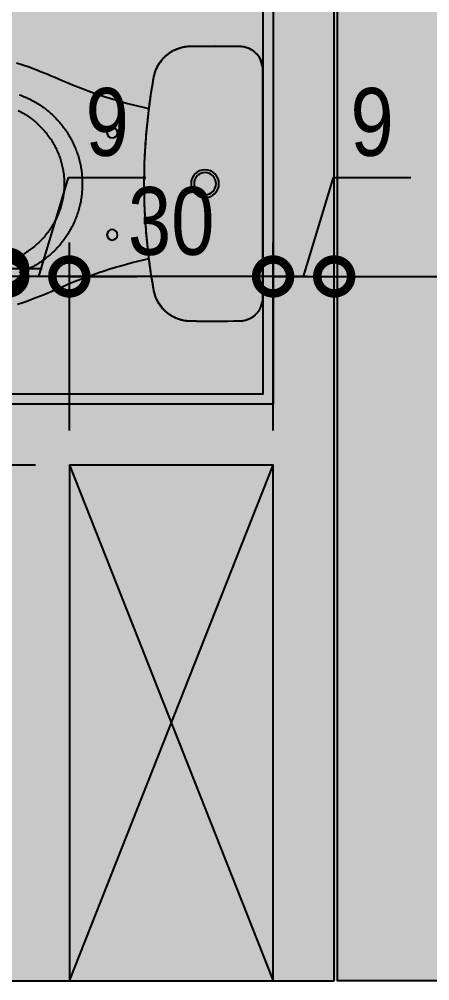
# Model space of a CAD drawing. Header units: metres. Extents: x -23 to 570, y -25 to 184.
# Drawn here: x 33.596 to 34.201, y -2.6 to -1.182 of the extents above; entities that cross this region are included whole.
import ezdxf

# ---------------------------------------------------------------- set-up
doc = ezdxf.new("R2010")
doc.units = ezdxf.units.M
doc.header["$LTSCALE"] = 0.1
for name, color, linetype in [('ARQ-DIM', 2, 'Continuous'), ('DUPLEX INFERIOR$0$4', 2, 'Continuous'), ('DUPLEX INFERIOR$0$ARQ-ALV ACAB', 4, 'Continuous'), ('DUPLEX INFERIOR$0$ARQ-ALV OSSO', 5, 'Continuous'), ('DUPLEX INFERIOR$0$ARQ-HID', 7, 'Continuous'), ('DUPLEX INFERIOR$0$ARQ-SIM', 1, 'Continuous')]:
    doc.layers.add(name, color=color, linetype=linetype)
doc.layers.add('DUPLEX INFERIOR$0$ARQ-FORRO', color=9, linetype='Continuous', lineweight=5)
doc.styles.add('Adesa', font='ARIALN.TTF')
doc.dimstyles.new('ADESA 1-0050', dxfattribs={"dimtxt": 0.1, "dimasz": 0.1, "dimexe": 0.05, "dimexo": 0.05, "dimgap": 0.03, "dimtad": 1, "dimdec": 1, "dimlfac": 100, "dimzin": 12, "dimtxsty": 'Adesa', "dimblk": 'DOTSMALL', "dimcen": 1, "dimdle": 0.05, "dimclrd": 1, "dimclre": 1, "dimclrt": 256, "dimazin": 3, "dimtm": 1e-09, "dimtfac": 1, "dimtdec": 1, "dimtmove": 1, "dimatfit": 0, "dimldrblk": 'DOTSMALL', "dimfxl": 0.8, "dimtvp": 2, "dimtolj": 1, "dimtzin": 0, "dimarcsym": 0})

# ---------------------------------------------------------------- blocks, each defined once
blk = doc.blocks.new('DUPLEX INFERIOR$0$ARQ-HID-BACIA CX')
blk.add_line((-0.0001, -0.175), (-0.0001, 0.175))
for points in [[(-0.0137, -0.1957), (-0.0142, -0.196), (-0.0147, -0.1964), (-0.0153, -0.1968), (-0.0158, -0.1971), (-0.0163, -0.1975), (-0.0168, -0.1978), (-0.0174, -0.1981), (-0.0179, -0.1984), (-0.0185, -0.1987), (-0.019, -0.199), (-0.0196, -0.1993), (-0.0202, -0.1995), (-0.0207, -0.1998), (-0.0213, -0.2), (-0.0219, -0.2003), (-0.0225, -0.2005), (-0.0231, -0.2007), (-0.0237, -0.2009), (-0.0243, -0.2011), (-0.0249, -0.2013), (-0.0255, -0.2015), (-0.0261, -0.2016), (-0.0267, -0.2018), (-0.0273, -0.2019), (-0.0279, -0.2021), (-0.0285, -0.2022), (-0.0292, -0.2023), (-0.0298, -0.2024), (-0.0304, -0.2025), (-0.031, -0.2025), (-0.0316, -0.2026), (-0.0323, -0.2026), (-0.0329, -0.2027), (-0.0335, -0.2027), (-0.0342, -0.2027, -0.00878), (-0.1068, -0.2028), (-0.1079, -0.2027), (-0.1091, -0.2026), (-0.1102, -0.2026), (-0.1114, -0.2025), (-0.1125, -0.2024), (-0.1136, -0.2022), (-0.1148, -0.2021), (-0.1159, -0.2019), (-0.117, -0.2017), (-0.1181, -0.2014), (-0.1192, -0.2012), (-0.1203, -0.2009), (-0.1214, -0.2006), (-0.1225, -0.2002), (-0.1236, -0.1999), (-0.1247, -0.1995), (-0.1258, -0.1991), (-0.1268, -0.1987), (-0.1279, -0.1982), (-0.1289, -0.1978), (-0.13, -0.1973), (-0.131, -0.1968), (-0.132, -0.1962), (-0.133, -0.1957), (-0.134, -0.1951), (-0.135, -0.1945), (-0.1359, -0.1939), (-0.1369, -0.1933), (-0.1378, -0.1926), (-0.1388, -0.192), (-0.1397, -0.1913), (-0.1406, -0.1906), (-0.1415, -0.1899), (-0.1423, -0.1891), (-0.1432, -0.1884), (-0.144, -0.1876), (-0.1449, -0.1868), (-0.1457, -0.186), (-0.1465, -0.1851), (-0.1472, -0.1843), (-0.148, -0.1834), (-0.1487, -0.1826), (-0.1494, -0.1817), (-0.1501, -0.1808), (-0.1508, -0.1799), (-0.1515, -0.1789), (-0.1521, -0.178), (-0.1527, -0.177), (-0.1533, -0.1761), (-0.1539, -0.1751), (-0.1545, -0.1741), (-0.155, -0.1731), (-0.1556, -0.1721), (-0.1561, -0.171), (-0.1566, -0.17), (-0.157, -0.169), (-0.1575, -0.1679), (-0.1579, -0.1668), (-0.1583, -0.1658), (-0.1586, -0.1647), (-0.159, -0.1636), (-0.1593, -0.1625), (-0.1596, -0.1614), (-0.1598, -0.1603), (-0.1601, -0.1592), (-0.1604, -0.158), (-0.1606, -0.1569), (-0.1614, -0.1525), (-0.1622, -0.148), (-0.1629, -0.1436), (-0.1636, -0.1392), (-0.1643, -0.1347), (-0.165, -0.1302), (-0.1657, -0.1258), (-0.1663, -0.1213), (-0.1669, -0.1169), (-0.1675, -0.1124), (-0.168, -0.1079), (-0.1686, -0.1034), (-0.1691, -0.099), (-0.1696, -0.0945), (-0.1701, -0.09), (-0.1705, -0.0855), (-0.1709, -0.081), (-0.1713, -0.0765), (-0.1717, -0.072), (-0.1721, -0.0675), (-0.1724, -0.0631), (-0.1727, -0.0586), (-0.173, -0.0541), (-0.1733, -0.0496), (-0.1735, -0.0451), (-0.1737, -0.0406), (-0.1739, -0.0361), (-0.1741, -0.0315), (-0.1742, -0.027), (-0.1744, -0.0225), (-0.1745, -0.018), (-0.1745, -0.0135), (-0.1746, -0.009), (-0.1746, -0.0045), (-0.1746, 0), (-0.1746, 0.0045), (-0.1746, 0.009), (-0.1745, 0.0135), (-0.1745, 0.018), (-0.1744, 0.0225), (-0.1742, 0.027), (-0.1741, 0.0315), (-0.1739, 0.0361), (-0.1737, 0.0406), (-0.1735, 0.0451), (-0.1733, 0.0496), (-0.173, 0.0541), (-0.1727, 0.0586), (-0.1724, 0.0631), (-0.1721, 0.0675), (-0.1717, 0.072), (-0.1713, 0.0765), (-0.1709, 0.081), (-0.1705, 0.0855), (-0.1701, 0.09), (-0.1696, 0.0945), (-0.1691, 0.099), (-0.1686, 0.1034), (-0.168, 0.1079), (-0.1675, 0.1124), (-0.1669, 0.1169), (-0.1663, 0.1213), (-0.1657, 0.1258), (-0.165, 0.1302), (-0.1643, 0.1347), (-0.1636, 0.1392), (-0.1629, 0.1436), (-0.1622, 0.148), (-0.1614, 0.1525), (-0.1606, 0.1569), (-0.1604, 0.158), (-0.1601, 0.1592), (-0.1598, 0.1603), (-0.1596, 0.1614), (-0.1593, 0.1625), (-0.159, 0.1636), (-0.1586, 0.1647), (-0.1583, 0.1658), (-0.1579, 0.1668), (-0.1575, 0.1679), (-0.157, 0.169), (-0.1566, 0.17), (-0.1561, 0.171), (-0.1556, 0.1721), (-0.155, 0.1731), (-0.1545, 0.1741), (-0.1539, 0.1751), (-0.1533, 0.1761), (-0.1527, 0.177), (-0.1521, 0.178), (-0.1515, 0.1789), (-0.1508, 0.1799), (-0.1501, 0.1808), (-0.1494, 0.1817), (-0.1487, 0.1826), (-0.148, 0.1834), (-0.1472, 0.1843), (-0.1465, 0.1851), (-0.1457, 0.186), (-0.1449, 0.1868), (-0.144, 0.1876), (-0.1432, 0.1884), (-0.1423, 0.1891), (-0.1415, 0.1899), (-0.1406, 0.1906), (-0.1397, 0.1913), (-0.1388, 0.192), (-0.1378, 0.1926), (-0.1369, 0.1933), (-0.1359, 0.1939), (-0.135, 0.1945), (-0.134, 0.1951), (-0.133, 0.1957), (-0.132, 0.1962), (-0.131, 0.1968), (-0.13, 0.1973), (-0.1289, 0.1978), (-0.1279, 0.1982), (-0.1268, 0.1987), (-0.1258, 0.1991), (-0.1247, 0.1995), (-0.1236, 0.1999), (-0.1225, 0.2002), (-0.1214, 0.2006), (-0.1203, 0.2009), (-0.1192, 0.2012), (-0.1181, 0.2014), (-0.117, 0.2017), (-0.1159, 0.2019), (-0.1148, 0.2021), (-0.1136, 0.2022), (-0.1125, 0.2024), (-0.1114, 0.2025), (-0.1102, 0.2026), (-0.1091, 0.2026), (-0.1079, 0.2027), (-0.1068, 0.2028, -0.00878), (-0.0342, 0.2027), (-0.0335, 0.2027), (-0.0329, 0.2027), (-0.0323, 0.2026), (-0.0316, 0.2026), (-0.031, 0.2025), (-0.0304, 0.2025), (-0.0298, 0.2024), (-0.0292, 0.2023), (-0.0285, 0.2022), (-0.0279, 0.2021), (-0.0273, 0.2019), (-0.0267, 0.2018), (-0.0261, 0.2016), (-0.0255, 0.2015), (-0.0249, 0.2013), (-0.0243, 0.2011), (-0.0237, 0.2009), (-0.0231, 0.2007), (-0.0225, 0.2005), (-0.0219, 0.2003), (-0.0213, 0.2), (-0.0207, 0.1998), (-0.0202, 0.1995), (-0.0196, 0.1993), (-0.019, 0.199), (-0.0185, 0.1987), (-0.0179, 0.1984), (-0.0174, 0.1981), (-0.0168, 0.1978), (-0.0163, 0.1975), (-0.0158, 0.1971), (-0.0153, 0.1968), (-0.0147, 0.1964), (-0.0142, 0.196), (-0.0137, 0.1957)], [(-0.1676, 0.1104), (-0.1678, 0.1104), (-0.176, 0.1123), (-0.1842, 0.1142), (-0.1925, 0.1163), (-0.2008, 0.1185), (-0.209, 0.1208), (-0.2171, 0.1231), (-0.2253, 0.1256), (-0.2335, 0.1282), (-0.2415, 0.1309), (-0.2493, 0.1336), (-0.2571, 0.1363), (-0.2648, 0.1392), (-0.2725, 0.1422), (-0.2803, 0.1453), (-0.288, 0.1486), (-0.2958, 0.1519, 0.011149), (-0.3381, 0.1694), (-0.3442, 0.1717), (-0.3503, 0.1739), (-0.3564, 0.1759), (-0.3626, 0.1778)], [(-0.3613, -0.1774), (-0.3551, -0.1755), (-0.349, -0.1735), (-0.3429, -0.1713), (-0.3381, -0.1694, 0.011149), (-0.2958, -0.1519), (-0.288, -0.1486), (-0.2803, -0.1453), (-0.2725, -0.1422), (-0.2648, -0.1392), (-0.2571, -0.1363), (-0.2493, -0.1336), (-0.2415, -0.1309), (-0.2335, -0.1282), (-0.2253, -0.1256), (-0.2171, -0.1231), (-0.209, -0.1208), (-0.2008, -0.1185), (-0.1925, -0.1163), (-0.1842, -0.1142), (-0.176, -0.1123), (-0.1678, -0.1104), (-0.1676, -0.1104)], [(-0.0131, 0.195, 0.018828), (-0.0135, 0.1954)], [(-0.0133, -0.1951), (-0.0133, -0.1951), (-0.0133, -0.1951), (-0.0133, -0.1951), (-0.0132, -0.1951), (-0.0132, -0.195), (-0.0132, -0.195), (-0.0131, -0.1949), (-0.013, -0.1948), (-0.0129, -0.1947), (-0.0128, -0.1946), (-0.0126, -0.1945), (-0.0125, -0.1943), (-0.0116, -0.1935, 0.212488), (-0.0001, -0.1677), (-0.0001, 0.1677, 0.212488), (-0.0116, 0.1935), (-0.0125, 0.1943), (-0.0126, 0.1945), (-0.0128, 0.1946), (-0.0129, 0.1947), (-0.013, 0.1948), (-0.0131, 0.1949), (-0.0132, 0.195), (-0.0132, 0.195), (-0.0132, 0.1951), (-0.0133, 0.1951), (-0.0133, 0.1951), (-0.0133, 0.1951)], [(-0.0123, 0.1942, 0.002919), (-0.0115, 0.1935)], [(-0.0136, -0.1955, 0.018828), (-0.0132, -0.1951)]]:
    blk.add_lwpolyline(points, format="xyb")
at = {"ltscale": 0.000466036}
blk.add_lwpolyline([(-0.0133, -0.1951), (-0.0133, -0.1952, -0.017665), (-0.0136, -0.1955, -0.039631), (-0.0138, -0.1956, -0.158216), (-0.0342, -0.2027, -0.008778), (-0.1068, -0.2027), (-0.1095, -0.2026), (-0.1122, -0.2023), (-0.1149, -0.202), (-0.1176, -0.2014), (-0.1203, -0.2008), (-0.1229, -0.2), (-0.1255, -0.1991), (-0.128, -0.1981), (-0.1305, -0.1969), (-0.1329, -0.1957), (-0.1352, -0.1943), (-0.1375, -0.1928), (-0.1397, -0.1912), (-0.1418, -0.1894), (-0.1439, -0.1876), (-0.1458, -0.1857), (-0.1477, -0.1837), (-0.1494, -0.1816), (-0.151, -0.1794), (-0.1526, -0.1772), (-0.154, -0.1748), (-0.1553, -0.1724), (-0.1565, -0.17), (-0.1575, -0.1675), (-0.1585, -0.1649), (-0.1593, -0.1623), (-0.16, -0.1597), (-0.1605, -0.1569, -0.044623), (-0.1746, 0, -0.044623), (-0.1605, 0.1569), (-0.16, 0.1597), (-0.1593, 0.1623), (-0.1585, 0.1649), (-0.1575, 0.1675), (-0.1565, 0.17), (-0.1553, 0.1724), (-0.154, 0.1748), (-0.1526, 0.1772), (-0.151, 0.1794), (-0.1494, 0.1816), (-0.1477, 0.1837), (-0.1458, 0.1857), (-0.1439, 0.1876), (-0.1418, 0.1894), (-0.1397, 0.1912), (-0.1375, 0.1928), (-0.1352, 0.1943), (-0.1329, 0.1957), (-0.1305, 0.1969), (-0.128, 0.1981), (-0.1255, 0.1991), (-0.1229, 0.2), (-0.1203, 0.2008), (-0.1176, 0.2014), (-0.1149, 0.202), (-0.1122, 0.2023), (-0.1095, 0.2026), (-0.1068, 0.2027, -0.008778), (-0.0342, 0.2027, -0.158216), (-0.0138, 0.1956, -0.039631), (-0.0136, 0.1955, -0.017665), (-0.0133, 0.1952), (-0.0133, 0.1951)], format="xyb", dxfattribs=at)
at = {"ltscale": 0.00311}
for points in [[(-0.1068, 0.2021), (-0.1068, 0.2027)], [(-0.1068, -0.2021), (-0.1068, -0.2027)]]:
    blk.add_lwpolyline(points, dxfattribs=at)
at = {"ltscale": 0.00156}
blk.add_lwpolyline([(-0.0131, 0.1951), (-0.0133, 0.1953)], dxfattribs=at)
for points in [[(-0.0133, 0.1951), (-0.0133, 0.1951)], [(-0.0115, 0.1936), (-0.0109, 0.1931), (-0.0103, 0.1925), (-0.0097, 0.1919), (-0.0091, 0.1913), (-0.0086, 0.1907), (-0.008, 0.19), (-0.0075, 0.1894), (-0.007, 0.1887), (-0.0065, 0.1881), (-0.006, 0.1874), (-0.0055, 0.1867), (-0.0051, 0.186), (-0.0047, 0.1853), (-0.0043, 0.1845), (-0.0039, 0.1838), (-0.0035, 0.1831), (-0.0031, 0.1823), (-0.0028, 0.1815), (-0.0025, 0.1808), (-0.0022, 0.18), (-0.0019, 0.1792), (-0.0016, 0.1784), (-0.0014, 0.1776), (-0.0012, 0.1768), (-0.001, 0.176), (-0.0008, 0.1752), (-0.0006, 0.1744), (-0.0005, 0.1736), (-0.0003, 0.1728), (-0.0002, 0.1719), (-0.0001, 0.1711), (-0.0001, 0.1703), (0, 0.1694), (0, 0.1686), (0, 0.1678)], [(0, 0.1677), (0, -0.1677)], [(-0.3588, 0.1312), (-0.3566, 0.1304), (-0.3543, 0.1295), (-0.3525, 0.1287), (-0.3506, 0.1279), (-0.3488, 0.1271), (-0.3469, 0.1263), (-0.3451, 0.1255), (-0.3433, 0.1246), (-0.3415, 0.1237), (-0.3397, 0.1228), (-0.3379, 0.1219), (-0.3362, 0.1209), (-0.3344, 0.1199), (-0.3327, 0.1189), (-0.331, 0.1178), (-0.3293, 0.1167), (-0.3277, 0.1156), (-0.326, 0.1145), (-0.3244, 0.1133), (-0.3227, 0.1122), (-0.3211, 0.111), (-0.3195, 0.1098), (-0.3179, 0.1085), (-0.3164, 0.1072), (-0.3149, 0.106), (-0.3133, 0.1046), (-0.3118, 0.1033), (-0.3103, 0.102), (-0.3089, 0.1006), (-0.3074, 0.0992), (-0.306, 0.0978), (-0.3046, 0.0963), (-0.3032, 0.0949), (-0.3019, 0.0934), (-0.3005, 0.0919), (-0.2992, 0.0904), (-0.2979, 0.0888), (-0.2967, 0.0873), (-0.2954, 0.0857), (-0.2942, 0.0841), (-0.293, 0.0825), (-0.2918, 0.0809), (-0.2907, 0.0793), (-0.2895, 0.0776), (-0.2884, 0.0759), (-0.2873, 0.0742), (-0.2863, 0.0725), (-0.2852, 0.0708), (-0.2842, 0.0691), (-0.2832, 0.0673), (-0.2823, 0.0656), (-0.2813, 0.0638), (-0.2804, 0.062), (-0.2796, 0.0602), (-0.2787, 0.0584), (-0.2779, 0.0565), (-0.2771, 0.0547), (-0.2763, 0.0528), (-0.2755, 0.051), (-0.2748, 0.0491), (-0.2741, 0.0472), (-0.2735, 0.0453), (-0.2728, 0.0434), (-0.2722, 0.0415), (-0.2716, 0.0396), (-0.2711, 0.0377), (-0.2705, 0.0357), (-0.27, 0.0338), (-0.2696, 0.0318), (-0.2691, 0.0299), (-0.2687, 0.0279), (-0.2683, 0.026), (-0.2679, 0.024), (-0.2676, 0.022), (-0.2673, 0.02), (-0.267, 0.018), (-0.2668, 0.016), (-0.2666, 0.014), (-0.2664, 0.012), (-0.2663, 0.01), (-0.2662, 0.008), (-0.2661, 0.006), (-0.266, 0.004), (-0.2659, 0.002), (-0.2659, 0), (-0.2659, -0.002), (-0.266, -0.004), (-0.2661, -0.006), (-0.2662, -0.008), (-0.2663, -0.01), (-0.2664, -0.012), (-0.2666, -0.014), (-0.2668, -0.016), (-0.267, -0.018), (-0.2673, -0.02), (-0.2676, -0.022), (-0.2679, -0.024), (-0.2683, -0.026), (-0.2687, -0.0279), (-0.2691, -0.0299), (-0.2696, -0.0318), (-0.27, -0.0338), (-0.2705, -0.0357), (-0.2711, -0.0377), (-0.2716, -0.0396), (-0.2722, -0.0415), (-0.2728, -0.0434), (-0.2735, -0.0453), (-0.2741, -0.0472), (-0.2748, -0.0491), (-0.2755, -0.051), (-0.2763, -0.0528), (-0.2771, -0.0547), (-0.2779, -0.0565), (-0.2787, -0.0584), (-0.2796, -0.0602), (-0.2804, -0.062), (-0.2813, -0.0638), (-0.2823, -0.0656), (-0.2832, -0.0673), (-0.2842, -0.0691), (-0.2852, -0.0708), (-0.2863, -0.0725), (-0.2873, -0.0742), (-0.2884, -0.0759), (-0.2895, -0.0776), (-0.2907, -0.0793), (-0.2918, -0.0809), (-0.293, -0.0825), (-0.2942, -0.0841), (-0.2954, -0.0857), (-0.2967, -0.0873), (-0.2979, -0.0888), (-0.2992, -0.0904), (-0.3005, -0.0919), (-0.3019, -0.0934), (-0.3032, -0.0949), (-0.3046, -0.0963), (-0.306, -0.0978), (-0.3074, -0.0992), (-0.3089, -0.1006), (-0.3103, -0.102), (-0.3118, -0.1033), (-0.3133, -0.1046), (-0.3149, -0.106), (-0.3164, -0.1072), (-0.3179, -0.1085), (-0.3195, -0.1098), (-0.3211, -0.111), (-0.3227, -0.1122), (-0.3244, -0.1133), (-0.326, -0.1145), (-0.3277, -0.1156), (-0.3293, -0.1167), (-0.331, -0.1178), (-0.3327, -0.1189), (-0.3344, -0.1199), (-0.3362, -0.1209), (-0.3379, -0.1219), (-0.3397, -0.1228), (-0.3415, -0.1237), (-0.3433, -0.1246), (-0.3451, -0.1255), (-0.3469, -0.1263), (-0.3488, -0.1271), (-0.3506, -0.1279), (-0.3525, -0.1287), (-0.3543, -0.1295), (-0.3566, -0.1304), (-0.3588, -0.1312)], [(-0.3605, 0.1081), (-0.3586, 0.1071), (-0.3568, 0.1062), (-0.355, 0.1052), (-0.3532, 0.1042), (-0.3514, 0.1031), (-0.3497, 0.102), (-0.3479, 0.1009), (-0.3462, 0.0998), (-0.3445, 0.0986), (-0.3428, 0.0974), (-0.3412, 0.0962), (-0.3395, 0.095), (-0.3379, 0.0937), (-0.3364, 0.0924), (-0.3348, 0.0911), (-0.3332, 0.0897), (-0.3317, 0.0883), (-0.3302, 0.0869), (-0.3288, 0.0855), (-0.3273, 0.0841), (-0.3259, 0.0826), (-0.3245, 0.0811), (-0.3231, 0.0796), (-0.3218, 0.0781), (-0.3205, 0.0765), (-0.3192, 0.0749), (-0.3179, 0.0733), (-0.3167, 0.0717), (-0.3155, 0.0701), (-0.3143, 0.0684), (-0.3131, 0.0667), (-0.312, 0.0651), (-0.3109, 0.0633), (-0.3099, 0.0616), (-0.3088, 0.0599), (-0.3078, 0.0581), (-0.3068, 0.0563), (-0.3059, 0.0545), (-0.305, 0.0527), (-0.3041, 0.0509), (-0.3032, 0.0491), (-0.3024, 0.0472), (-0.3016, 0.0453), (-0.3008, 0.0435), (-0.3001, 0.0416), (-0.2994, 0.0397), (-0.2987, 0.0378), (-0.2981, 0.0358), (-0.2975, 0.0339), (-0.2969, 0.032), (-0.2964, 0.03), (-0.2959, 0.028), (-0.2954, 0.0261), (-0.295, 0.0241), (-0.2946, 0.0221), (-0.2942, 0.0201), (-0.2939, 0.0181), (-0.2936, 0.0161), (-0.2933, 0.0141), (-0.2931, 0.0121), (-0.2929, 0.0101), (-0.2927, 0.0081), (-0.2926, 0.0061), (-0.2925, 0.004), (-0.2925, 0.002), (-0.2925, 0), (-0.2925, -0.002), (-0.2925, -0.004), (-0.2926, -0.0061), (-0.2927, -0.0081), (-0.2929, -0.0101), (-0.2931, -0.0121), (-0.2933, -0.0141), (-0.2936, -0.0161), (-0.2939, -0.0181), (-0.2942, -0.0201), (-0.2946, -0.0221), (-0.295, -0.0241), (-0.2954, -0.0261), (-0.2959, -0.028), (-0.2964, -0.03), (-0.2969, -0.032), (-0.2975, -0.0339), (-0.2981, -0.0358), (-0.2987, -0.0378), (-0.2994, -0.0397), (-0.3001, -0.0416), (-0.3008, -0.0435), (-0.3016, -0.0453), (-0.3024, -0.0472), (-0.3032, -0.0491), (-0.3041, -0.0509), (-0.305, -0.0527), (-0.3059, -0.0545), (-0.3068, -0.0563), (-0.3078, -0.0581), (-0.3088, -0.0599), (-0.3099, -0.0616), (-0.3109, -0.0633), (-0.312, -0.0651), (-0.3131, -0.0667), (-0.3143, -0.0684), (-0.3155, -0.0701), (-0.3167, -0.0717), (-0.3179, -0.0733), (-0.3192, -0.0749), (-0.3205, -0.0765), (-0.3218, -0.0781), (-0.3231, -0.0796), (-0.3245, -0.0811), (-0.3259, -0.0826), (-0.3273, -0.0841), (-0.3288, -0.0855), (-0.3302, -0.0869), (-0.3317, -0.0883), (-0.3332, -0.0897), (-0.3348, -0.0911), (-0.3364, -0.0924), (-0.3379, -0.0937), (-0.3395, -0.095), (-0.3412, -0.0962), (-0.3428, -0.0974), (-0.3445, -0.0986), (-0.3462, -0.0998), (-0.3479, -0.1009), (-0.3497, -0.102), (-0.3514, -0.1031), (-0.3532, -0.1042), (-0.355, -0.1052), (-0.3568, -0.1062), (-0.3586, -0.1071), (-0.3605, -0.1081)], [(-0.0115, -0.1936), (-0.0116, -0.1938), (-0.0117, -0.1938), (-0.0119, -0.194), (-0.0123, -0.1944), (-0.0126, -0.1947), (-0.0128, -0.1948), (-0.0129, -0.1949), (-0.013, -0.1949), (-0.013, -0.195), (-0.0131, -0.195), (-0.0131, -0.1951)]]:
    blk.add_lwpolyline(points)
at = {"ltscale": 0.00179}
for points in [[(-0.0004, 0.1677), (-0.0001, 0.1677)], [(-0.0004, -0.1677), (-0.0001, -0.1677)]]:
    blk.add_lwpolyline(points, dxfattribs=at)
for points in [[(-0.2141, 0.0752, 1), (-0.2296, 0.0752, 1)], [(-0.0647, 0, 1), (-0.1058, 0, 1)], [(-0.0689, 0.0001, 1), (-0.1014, 0.0001, 1)], [(-0.2141, -0.0752, 1), (-0.2296, -0.0752, 1)]]:
    blk.add_lwpolyline(points, format="xyb", close=True)
at = {"ltscale": 0.003392}
blk.add_lwpolyline([(-0.1598, -0.1568), (-0.1605, -0.1569)], dxfattribs=at)
at = {"ltscale": 0.002755}
blk.add_lwpolyline([(-0.0342, -0.2021), (-0.0342, -0.2026)], dxfattribs=at)
blk = doc.blocks.new('DUPLEX INFERIOR$0$PL  APTO TIPO 1')
at = {"layer": 'DUPLEX INFERIOR$0$ARQ-FORRO'}
h = blk.add_hatch(color=256, dxfattribs=at)
h.dxf.hatch_style = 1
h.paths.add_polyline_path([(-21.25, 9.01), (-21.25, 5.785), (-17.3009, 5.785), (-17.3009, 6.635), (-18.725, 6.635), (-18.725, 9.01)])
h = blk.add_hatch(color=256, dxfattribs=at)
h.dxf.hatch_style = 1
h.paths.add_polyline_path([(-17.3149, 8.995), (-18.225, 8.995), (-18.225, 8.145), (-18.615, 8.145), (-18.615, 6.745), (-17.3149, 6.745)])
at = {"layer": 'DUPLEX INFERIOR$0$ARQ-ALV ACAB'}
blk.add_lwpolyline([(-19.115, 9.01), (-18.725, 9.01), (-18.725, 6.635), (-18.045, 6.635), (-18.045, 6.745), (-18.615, 6.745), (-18.615, 8.145), (-18.225, 8.145), (-18.225, 8.995), (-17.975, 8.995), (-17.975, 9.165), (-19.115, 9.165), (-19.115, 9.01)], dxfattribs=at)
at = {"layer": 'DUPLEX INFERIOR$0$ARQ-ALV OSSO'}
for points in [[(-18.72, 9.01), (-18.72, 6.64), (-18.05, 6.64), (-18.05, 6.73), (-18.63, 6.73), (-18.63, 8.16), (-18.24, 8.16), (-18.24, 9.01)], [(-18.33, 9.01), (-18.63, 9.01), (-18.63, 8.25), (-18.33, 8.25)]]:
    blk.add_lwpolyline(points, close=True, dxfattribs=at)
at = {"layer": 'DUPLEX INFERIOR$0$ARQ-FORRO'}
for points in [[(-21.25, 9.01), (-21.25, 5.785), (-17.3009, 5.785), (-17.3009, 6.635), (-18.725, 6.635), (-18.725, 9.01)], [(-17.3149, 8.995), (-18.225, 8.995), (-18.225, 8.145), (-18.615, 8.145), (-18.615, 6.745), (-17.3149, 6.745)]]:
    blk.add_lwpolyline(points, close=True, dxfattribs=at)
at = {"layer": 'DUPLEX INFERIOR$0$ARQ-SIM'}
for points in [[(-18.33, 9.01), (-18.63, 8.25)], [(-18.33, 8.25), (-18.63, 9.01)]]:
    blk.add_lwpolyline(points, dxfattribs=at)
at = {"layer": 'DUPLEX INFERIOR$0$ARQ-HID', "rotation": 180}
blk.add_blockref('DUPLEX INFERIOR$0$ARQ-HID-BACIA CX', (-18.615, 7.835), dxfattribs=at)
blk = doc.blocks.new('DUPLEX INFERIOR$0$EST-LO-11-DPS-R00')
at = {"layer": 'DUPLEX INFERIOR$0$4'}
h = blk.add_hatch(color=8, dxfattribs=at)
h.dxf.hatch_style = 1
h.paths.add_polyline_path([(592.00078, 295.99876), (509.070038, 295.99876), (509.070038, 282.998799), (579.00078, 282.998799), (579.00078, 152.998392), (592.00078, 152.998392)], flags=17)
h.paths.add_polyline_path([(278.996047, 282.998965), (358.065003, 282.998965), (358.065003, 295.998882), (225.532296, 295.998882), (225.532296, 282.997551), (265.996047, 282.997551), (265.996047, -16.99916), (278.996047, -16.99916)], flags=17)
h.paths.add_polyline_path([(278.996063, -624.003488), (265.996063, -624.003488), (265.996063, -924.000199), (225.532312, -924.000199), (225.532312, -937.00153), (358.065018, -937.00153), (358.065018, -924.001613), (278.996063, -924.001613)], flags=17)
h.paths.add_polyline_path([(592.000796, -794.000771), (579.000796, -794.000771), (579.000796, -924.001447), (509.070053, -924.001447), (509.070053, -937.001408), (592.000796, -937.001408)], flags=17)
h.paths.add_polyline_path([(1736.995331, -901.001351), (1729.988975, -901.001351), (1729.988975, -569.001318), (1716.988975, -569.001318), (1716.988975, -901.001351), (1662.988975, -901.001351), (1662.988975, -914.001323), (1736.995331, -914.001323)], flags=17)
h.paths.add_polyline_path([(2137.995113, -539.001566), (2124.995113, -539.001566), (2124.995113, -901.001323), (2061.998395, -901.001323), (2061.998395, -914.001323), (2137.995113, -914.001323)], flags=17)
h.paths.add_polyline_path([(2137.99511, 272.998675), (2061.998393, 272.998675), (2061.998393, 259.998675), (2124.99511, 259.998675), (2124.99511, -102.001082), (2137.99511, -102.001082)], flags=17)
h.paths.add_polyline_path([(1737.001468, 272.998675), (1662.995113, 272.998675), (1662.995113, 259.998703), (1716.995113, 259.998703), (1716.995113, -72.00133), (1729.995113, -72.00133), (1729.995113, 259.998703), (1737.001468, 259.998703)], flags=17)
h.paths.add_polyline_path([(-745.53658, 295.998882), (-878.069286, 295.998882), (-878.069286, 282.998589), (-799.000061, 282.998589), (-799.000061, -16.99916), (-786.000061, -16.99916), (-786.000061, 282.997175), (-745.53658, 282.997175)], flags=17)
h.paths.add_polyline_path([(-520.003335, 296), (-594.536549, 296), (-594.536549, 283), (-533.003335, 283), (-533.003335, -231.999657), (-520.003335, -231.999657)], flags=17)
h.paths.add_polyline_path([(-520.003335, -409.002981), (-533.003335, -409.002981), (-533.003335, -924.002648), (-594.536549, -924.002648), (-594.536549, -937.002648), (-520.003335, -937.002648)], flags=17)
h.paths.add_polyline_path([(-745.536564, -923.999823), (-786.000045, -923.999823), (-786.000045, -624.003488), (-799.000045, -624.003488), (-799.000045, -924.001237), (-878.06927, -924.001237), (-878.06927, -937.00153), (-745.536564, -937.00153)], flags=17)
h.paths.add_polyline_path([(-3658.999778, -539.001566), (-3671.999778, -539.001566), (-3671.999778, -914.001323), (-3596.003061, -914.001323), (-3596.003061, -900.998934), (-3658.999778, -900.998934)], flags=17)
h.paths.add_polyline_path([(-3250.993641, -569.001318), (-3263.993641, -569.001318), (-3263.993641, -900.998962), (-3270.999997, -900.998962), (-3270.999997, -914.001323), (-3196.993641, -914.001323), (-3196.993641, -900.998962), (-3250.993641, -900.998962)], flags=17)
h.paths.add_polyline_path([(-2043.069595, -924.001447), (-2113.000337, -924.001447), (-2113.000337, -794.001191), (-2126.000337, -794.001191), (-2126.000337, -937.001408), (-2043.069595, -937.001408)], flags=17)
h.paths.add_polyline_path([(-1759.536745, -923.999823), (-1802.000496, -923.999823), (-1802.000496, -624.003488), (-1815.000496, -624.003488), (-1815.000496, -924.001237), (-1892.069452, -924.001237), (-1892.069452, -937.00153), (-1759.536745, -937.00153)], flags=17)
h.paths.add_polyline_path([(-3250.993641, 259.996314), (-3196.993641, 259.996314), (-3196.993641, 272.998675), (-3270.999997, 272.998675), (-3270.999997, 259.996314), (-3263.993641, 259.996314), (-3263.993641, -72.00133), (-3250.993641, -72.00133)], flags=17)
h.paths.add_polyline_path([(-3658.999778, 259.996286), (-3596.003061, 259.996286), (-3596.003061, 272.998675), (-3671.999778, 272.998675), (-3671.999778, -102.001082), (-3658.999778, -102.001082)], flags=17)
h.paths.add_polyline_path([(870.51125, -327.001325), (1015.01125, -327.001325), (1015.01125, -314.001325), (870.51125, -314.001325)], flags=17)
h.paths.add_polyline_path([(1517.998246, -449.002012), (1531.000227, -449.002012), (1531.000227, -327.001324), (1517.998246, -327.001324)], flags=17)
h.paths.add_polyline_path([(1689.007686, -327.001325), (1803.000199, -327.001325), (1803.000199, -314.002172), (1689.007686, -314.002172)], flags=17)
h.paths.add_polyline_path([(1518.002686, -314.002172), (1531.002686, -314.002172), (1531.002686, -192.002332), (1518.002686, -192.002332)], flags=17)
h.paths.add_polyline_path([(-3065.002243, -314.002172), (-3052.002243, -314.002172), (-3052.002243, -192.002332), (-3065.002243, -192.002332)], flags=17)
h.paths.add_polyline_path([(-3064.999784, -449.002012), (-3051.997803, -449.002012), (-3051.997803, -327.002172), (-3064.999784, -327.002172)], flags=17)
h.paths.add_polyline_path([(-3336.999755, -327.001324), (-3223.007243, -327.001324), (-3223.007243, -314.001325), (-3336.999755, -314.001325)], flags=17)
h.paths.add_polyline_path([(-2549.010807, -327.001325), (-2404.510807, -327.001325), (-2404.510807, -314.001325), (-2549.010807, -314.001325)], flags=17)
h.paths.add_polyline_path([(74.532066, -924.005286), (12.995548, -924.005286), (12.995548, -937.000989), (74.532066, -937.000989)], flags=17)
h.paths.add_polyline_path([(-1372.998858, -46.500032), (-1359.998858, -46.500032), (-1359.998858, 165.999968), (-1372.998858, 165.999968)], flags=17)
h.paths.add_polyline_path([(-2548.999822, -718.997885), (-2561.999822, -718.997885), (-2561.999822, -936.998934), (-2548.999822, -936.998934)], flags=17)
h.paths.add_polyline_path([(-2561.999822, -445.004573), (-2635.996513, -445.004573), (-2635.996513, -458.001295), (-2561.999822, -458.001295)], flags=17)
h.paths.add_polyline_path([(-1112.000061, 295.99876), (-1112.000061, 152.998767), (-1099.000187, 152.998767), (-1099.000187, 282.998799), (-1029.069445, 282.998799), (-1029.069445, 295.99876)], flags=17)
h.paths.add_polyline_path([(-2736.996513, -763.91298), (-2723.996513, -763.91298), (-2723.996513, -620.91298), (-2736.996513, -620.91298)], flags=17)
h.paths.add_polyline_path([(-2736.996513, -20.089668), (-2723.996513, -20.089668), (-2723.996513, 122.910332), (-2736.996513, 122.910332)], flags=17)
h.paths.add_polyline_path([(1027.995404, -718.997491), (1014.995404, -718.997491), (1014.995404, -936.998627), (1027.995404, -936.998627)], flags=17)
h.paths.add_polyline_path([(1101.995156, -445.001113), (1027.995404, -445.001113), (1027.995404, -457.997884), (1101.995156, -457.997884)], flags=17)
h.paths.add_polyline_path([(2138.000201, -253.001325), (2125.000197, -253.001325), (2125.000197, -314.001325), (1853.000199, -314.001325), (1853.000199, -327.001324), (2125.000219, -327.001324), (2125.000219, -388.001325), (2138.000201, -388.001325)])
h.paths.add_polyline_path([(839.999696, -46.499368), (852.999696, -46.499368), (852.999696, 166.000632), (839.999696, 166.000632)], flags=17)
h.paths.add_polyline_path([(839.999696, -807.00328), (852.999696, -807.00328), (852.999696, -594.50328), (839.999696, -594.50328)], flags=17)
h.paths.add_polyline_path([(-2386.999253, -807.00328), (-2373.999253, -807.00328), (-2373.999253, -594.50328), (-2386.999253, -594.50328)], flags=17)
h.paths.add_polyline_path([(1189.996956, -763.91298), (1202.996956, -763.91298), (1202.996956, -620.91298), (1189.996956, -620.91298)], flags=17)
h.paths.add_polyline_path([(1189.996956, -20.089668), (1202.996956, -20.089668), (1202.996956, 122.910332), (1189.996956, 122.910332)], flags=17)
h.paths.add_polyline_path([(-2984.999916, -914.001323), (-2984.999916, -750.999946), (-2997.999778, -750.999946), (-2997.999778, -900.997727), (-3045.999778, -900.997727), (-3045.999778, -914.001323)], flags=17)
h.paths.add_polyline_path([(1451.000359, 272.998675), (1451.000359, 109.997373), (1464.000222, 109.997373), (1464.000222, 259.995079), (1512.000221, 259.995079), (1512.000221, 272.998675)], flags=17)
h.paths.add_polyline_path([(1451.000359, -914.001323), (1512.000221, -914.001323), (1512.000221, -900.997727), (1464.000222, -900.997727), (1464.000222, -751.000021), (1451.000359, -751.000021)], flags=17)
h.paths.add_polyline_path([(-1372.998858, -807.001266), (-1359.998858, -807.001266), (-1359.998858, -594.501266), (-1372.998858, -594.501266)], flags=17)
h.paths.add_polyline_path([(-1099.000046, -794.001415), (-1111.99992, -794.001415), (-1111.99992, -937.001408), (-1029.069303, -937.001408), (-1029.069303, -924.001447), (-1099.000046, -924.001447)], flags=17)
h.paths.add_polyline_path([(-2561.999366, -183.001307), (-2635.999822, -183.001307), (-2635.999822, -196.001304), (-2561.999343, -195.997845)], flags=17)
h.paths.add_polyline_path([(-2549.004314, 295.991967), (-2561.999366, 295.991967), (-2561.999366, 77.995239), (-2549.004314, 77.995239)], flags=17)
h.paths.add_polyline_path([(1797.998392, -914.001296), (1910.998392, -914.001296), (1910.998392, -901.001323), (1797.998392, -901.001323)], flags=17)
h.paths.add_polyline_path([(1101.995156, -183.004764), (1027.995156, -183.004764), (1027.995156, -196.001535), (1101.995156, -196.001535)], flags=17)
h.paths.add_polyline_path([(1027.995156, 295.998392), (1014.995156, 295.998392), (1014.995156, 77.998295), (1027.995156, 77.998295)], flags=17)
h.paths.add_polyline_path([(1797.998392, 259.998675), (1910.998392, 259.998675), (1910.998392, 272.998648), (1797.998392, 272.998648)], flags=17)
h.paths.add_polyline_path([(-1534.999904, -718.997619), (-1547.999935, -718.997619), (-1547.999672, -924.00172), (-1608.536714, -924.00172), (-1608.53673, -937.001381), (-1482.999904, -937.001381), (-1482.999904, -924.002611), (-1534.999904, -924.002611)], flags=17)
h.paths.add_polyline_path([(-3445.003058, -914.001296), (-3332.003058, -914.001296), (-3332.003058, -900.998934), (-3445.003058, -900.998934)], flags=17)
h.paths.add_polyline_path([(74.531441, 295.998453), (12.994618, 295.998453), (12.994618, 282.998733), (74.531441, 282.998733)], flags=17)
h.paths.add_polyline_path([(-3658.999753, -253.001325), (-3671.999758, -253.001325), (-3671.999758, -388.001325), (-3658.999775, -388.001325), (-3658.999775, -327.001324), (-3386.999755, -327.001324), (-3386.999755, -314.001325), (-3658.999753, -314.001325)], flags=17)
h.paths.add_polyline_path([(-1482.999919, 295.998733), (-1608.53673, 295.998733), (-1608.53673, 282.999072), (-1547.999687, 282.999072), (-1547.999687, 77.996564), (-1534.999919, 77.996564), (-1534.999919, 282.999963), (-1482.999919, 282.999963)], flags=17)
h.paths.add_polyline_path([(-2126.000352, 295.99876), (-2126.000352, 152.998767), (-2113.000352, 152.998767), (-2113.000352, 282.99876), (-2043.06961, 282.99876), (-2043.06961, 295.99876)], flags=17)
h.paths.add_polyline_path([(-2386.999253, 11.500632), (-2373.999253, 11.500632), (-2373.999253, 166.000632), (-2386.999253, 166.000632)], flags=17)
h.paths.add_polyline_path([(-2984.999916, 272.998675), (-3045.999916, 272.998675), (-3045.999916, 259.998675), (-2997.999916, 259.998675), (-2997.999916, 109.998591), (-2984.999916, 109.998591)], flags=17)
h.paths.add_polyline_path([(-3445.003058, 259.996286), (-3332.003058, 259.996286), (-3332.003058, 272.998648), (-3445.003058, 272.998648)], flags=17)
h.paths.add_polyline_path([(-1815.007394, 30.00084), (-1802.007394, 30.00084), (-1802.007394, 188.50084), (-1815.007394, 188.50084)], flags=17)
h.paths.add_polyline_path([(-1892.036745, 282.997514), (-1759.536745, 282.997514), (-1759.536745, 295.997514), (-1892.036745, 295.997514)], flags=17)
edge = h.paths.add_edge_path()
edge.add_line((592.000796, 295.99876), (509.070038, 295.99876))
edge.add_line((509.070038, 295.99876), (509.070038, 282.998799))
edge.add_line((509.070038, 282.998799), (579.00078, 282.998799))
edge.add_line((579.00078, 282.998799), (579.00078, 152.998392))
edge.add_line((579.00078, 152.998392), (592.00078, 152.998392))
edge.add_line((592.00078, 152.998392), (592.00078, 295.99876))
edge.add_line((592.000796, -937.001408), (592.000796, -794.000771))
edge.add_line((592.000796, -794.000771), (579.000796, -794.000771))
edge.add_line((579.000796, -794.000771), (579.000796, -924.001447))
edge.add_line((579.000796, -924.001447), (509.070053, -924.001447))
edge.add_line((509.070053, -924.001447), (509.070053, -937.001408))
edge.add_line((509.070053, -937.001408), (592.000811, -937.001408))
edge.add_line((-2126.000352, -937.001408), (-2043.069595, -937.001408))
edge.add_line((-2043.069595, -937.001408), (-2043.069595, -924.001447))
edge.add_line((-2043.069595, -924.001447), (-2113.000337, -924.001447))
edge.add_line((-2113.000337, -924.001447), (-2113.000337, -794.001191))
edge.add_line((-2113.000337, -794.001191), (-2126.000337, -794.001191))
edge.add_line((-2126.000337, -794.001191), (-2126.000337, -937.001408))
edge.add_line((-878.069286, -937.00153), (-745.536564, -937.00153))
edge.add_line((-745.536564, -937.00153), (-745.536564, -923.999823))
edge.add_line((-745.536564, -923.999823), (-786.000045, -923.999823))
edge.add_line((-786.000045, -923.999823), (-786.000045, -624.003488))
edge.add_line((-786.000045, -624.003488), (-799.000045, -624.003488))
edge.add_line((-799.000045, -624.003488), (-799.000045, -924.001237))
edge.add_line((-799.000045, -924.001237), (-878.06927, -924.001237))
edge.add_line((-878.06927, -924.001237), (-878.06927, -937.00153))
edge.add_line((-878.069286, 295.998882), (-878.069286, 282.998589))
edge.add_line((-878.069286, 282.998589), (-799.000061, 282.998589))
edge.add_line((-799.000061, 282.998589), (-799.000061, -16.99916))
edge.add_line((-799.000061, -16.99916), (-786.000061, -16.99916))
edge.add_line((-786.000061, -16.99916), (-786.000061, 282.997175))
edge.add_line((-786.000061, 282.997175), (-745.53658, 282.997175))
edge.add_line((-745.53658, 282.997175), (-745.53658, 295.998882))
edge.add_line((-745.53658, 295.998882), (-878.069302, 295.998882))
edge.add_line((-520.003335, -937.002591), (-520.003335, -409.002981))
edge.add_line((-520.003335, -409.002981), (-533.003335, -409.002981))
edge.add_line((-533.003335, -409.002981), (-533.003335, -924.002648))
edge.add_line((-533.003335, -924.002648), (-594.536549, -924.002648))
edge.add_line((-594.536549, -924.002648), (-594.536549, -937.002648))
edge.add_line((-594.536549, -937.002648), (-520.003335, -937.002648))
edge.add_line((1736.995331, -914.001323), (1736.995331, -901.001351))
edge.add_line((1736.995331, -901.001351), (1729.988975, -901.001351))
edge.add_line((1729.988975, -901.001351), (1729.988975, -569.001318))
edge.add_line((1729.988975, -569.001318), (1716.988975, -569.001318))
edge.add_line((1716.988975, -569.001318), (1716.988975, -901.001351))
edge.add_line((1716.988975, -901.001351), (1662.988975, -901.001351))
edge.add_line((1662.988975, -901.001351), (1662.988975, -914.001323))
edge.add_line((1662.988975, -914.001323), (1736.989194, -914.001323))
edge.add_line((2137.995113, -914.001323), (2137.995113, -539.001566))
edge.add_line((2137.995113, -539.001566), (2124.995113, -539.001566))
edge.add_line((2124.995113, -539.001566), (2124.995113, -901.001323))
edge.add_line((2124.995113, -901.001323), (2061.998395, -901.001323))
edge.add_line((2061.998395, -901.001323), (2061.998395, -914.001323))
edge.add_line((2061.998395, -914.001323), (2137.995115, -914.001323))
edge.add_line((1736.995331, 272.998675), (1662.995113, 272.998675))
edge.add_line((1662.995113, 272.998675), (1662.995113, 259.998703))
edge.add_line((1662.995113, 259.998703), (1716.995113, 259.998703))
edge.add_line((1716.995113, 259.998703), (1716.995113, -72.00133))
edge.add_line((1716.995113, -72.00133), (1729.995113, -72.00133))
edge.add_line((1729.995113, -72.00133), (1729.995113, 259.998703))
edge.add_line((1729.995113, 259.998703), (1737.001468, 259.998703))
edge.add_line((1737.001468, 259.998703), (1737.001468, 272.998675))
edge.add_line((2137.995113, 272.998675), (2061.998393, 272.998675))
edge.add_line((2061.998393, 272.998675), (2061.998393, 259.998675))
edge.add_line((2061.998393, 259.998675), (2124.99511, 259.998675))
edge.add_line((2124.99511, 259.998675), (2124.99511, -102.001082))
edge.add_line((2124.99511, -102.001082), (2137.99511, -102.001082))
edge.add_line((2137.99511, -102.001082), (2137.99511, 272.998675))
edge.add_line((358.065018, -937.00153), (358.065018, -924.001613))
edge.add_line((358.065018, -924.001613), (278.996063, -924.001613))
edge.add_line((278.996063, -924.001613), (278.996063, -624.003488))
edge.add_line((278.996063, -624.003488), (265.996063, -624.003488))
edge.add_line((265.996063, -624.003488), (265.996063, -924.000199))
edge.add_line((265.996063, -924.000199), (225.532312, -924.000199))
edge.add_line((225.532312, -924.000199), (225.532312, -937.00153))
edge.add_line((225.532312, -937.00153), (358.065034, -937.00153))
edge.add_line((358.065018, 295.998882), (225.532296, 295.998882))
edge.add_line((225.532296, 295.998882), (225.532296, 282.997551))
edge.add_line((225.532296, 282.997551), (265.996047, 282.997551))
edge.add_line((265.996047, 282.997551), (265.996047, -16.99916))
edge.add_line((265.996047, -16.99916), (278.996047, -16.99916))
edge.add_line((278.996047, -16.99916), (278.996047, 282.998965))
edge.add_line((278.996047, 282.998965), (358.065003, 282.998965))
edge.add_line((358.065003, 282.998965), (358.065003, 295.998882))
edge.add_line((-3270.99386, -914.001323), (-3196.993641, -914.001323))
edge.add_line((-3196.993641, -914.001323), (-3196.993641, -900.998962))
edge.add_line((-3196.993641, -900.998962), (-3250.993641, -900.998962))
edge.add_line((-3250.993641, -900.998962), (-3250.993641, -569.001318))
edge.add_line((-3250.993641, -569.001318), (-3263.993641, -569.001318))
edge.add_line((-3263.993641, -569.001318), (-3263.993641, -900.998962))
edge.add_line((-3263.993641, -900.998962), (-3270.999997, -900.998962))
edge.add_line((-3270.999997, -900.998962), (-3270.999997, -914.001323))
edge.add_line((-3671.999781, -914.001323), (-3596.003061, -914.001323))
edge.add_line((-3596.003061, -914.001323), (-3596.003061, -900.998934))
edge.add_line((-3596.003061, -900.998934), (-3658.999778, -900.998934))
edge.add_line((-3658.999778, -900.998934), (-3658.999778, -539.001566))
edge.add_line((-3658.999778, -539.001566), (-3671.999778, -539.001566))
edge.add_line((-3671.999778, -539.001566), (-3671.999778, -914.001323))
edge.add_line((-520.003335, 296), (-594.536549, 296))
edge.add_line((-594.536549, 296), (-594.536549, 283))
edge.add_line((-594.536549, 283), (-533.003335, 283))
edge.add_line((-533.003335, 283), (-533.003335, -231.999657))
edge.add_line((-533.003335, -231.999657), (-520.003335, -231.999657))
edge.add_line((-520.003335, -231.999657), (-520.003335, 295.999943))
edge.add_line((-3270.999997, 272.998675), (-3270.999997, 259.996314))
edge.add_line((-3270.999997, 259.996314), (-3263.993641, 259.996314))
edge.add_line((-3263.993641, 259.996314), (-3263.993641, -72.00133))
edge.add_line((-3263.993641, -72.00133), (-3250.993641, -72.00133))
edge.add_line((-3250.993641, -72.00133), (-3250.993641, 259.996314))
edge.add_line((-3250.993641, 259.996314), (-3196.993641, 259.996314))
edge.add_line((-3196.993641, 259.996314), (-3196.993641, 272.998675))
edge.add_line((-3196.993641, 272.998675), (-3270.99386, 272.998675))
edge.add_line((-3671.999778, 272.998675), (-3671.999778, -102.001082))
edge.add_line((-3671.999778, -102.001082), (-3658.999778, -102.001082))
edge.add_line((-3658.999778, -102.001082), (-3658.999778, 259.996286))
edge.add_line((-3658.999778, 259.996286), (-3596.003061, 259.996286))
edge.add_line((-3596.003061, 259.996286), (-3596.003061, 272.998675))
edge.add_line((-3596.003061, 272.998675), (-3671.999781, 272.998675))
edge.add_line((-1892.069467, -937.00153), (-1759.536745, -937.00153))
edge.add_line((-1759.536745, -937.00153), (-1759.536745, -923.999823))
edge.add_line((-1759.536745, -923.999823), (-1802.000496, -923.999823))
edge.add_line((-1802.000496, -923.999823), (-1802.000496, -624.003488))
edge.add_line((-1802.000496, -624.003488), (-1815.000496, -624.003488))
edge.add_line((-1815.000496, -624.003488), (-1815.000496, -924.001237))
edge.add_line((-1815.000496, -924.001237), (-1892.069452, -924.001237))
edge.add_line((-1892.069452, -924.001237), (-1892.069452, -937.00153))
blk = doc.blocks.new('DUPLEX INFERIOR')
at = {"linetype": 'Continuous', "xscale": 0.01, "yscale": 0.01, "zscale": 0.01}
blk.add_blockref('DUPLEX INFERIOR$0$EST-LO-11-DPS-R00', (0, 0), dxfattribs=at)
blk.add_blockref('DUPLEX INFERIOR$0$PL  APTO TIPO 1', (-15.34, -6.4101, 0))
blk = doc.blocks.new('_DotSmall')
at = {"color": 0, "linetype": 'ByBlock', "const_width": 0.5}
blk.add_lwpolyline([(-0.0625, 0, 1), (0.0625, 0, 1)], format="xyb", close=True, dxfattribs=at)
blk = doc.blocks.new('*D70')
at = {"layer": 'ARQ-DIM', "color": 1, "lineweight": -2, "transparency": 16777216}
for p, q in [((33.67, -1.7888), (33.67, -1.5116)), ((33.97, -1.7888), (33.97, -1.5116)), ((34.02, -1.5616), (33.62, -1.5616))]:
    blk.add_line(p, q, dxfattribs=at)
at = {"layer": 'Defpoints', "color": 0, "transparency": 16777216}
for p in [(33.67, -1.5616), (33.67, -1.8388, 0), (33.97, -1.8388, 0)]:
    blk.add_point(p, dxfattribs=at)
at = {"layer": 'ARQ-DIM', "color": 1, "lineweight": -2, "transparency": 16777216, "xscale": 0.1, "yscale": 0.1, "zscale": 0.1, "rotation": 180}
blk.add_blockref('_DotSmall', (33.67, -1.5616), dxfattribs=at)
at = {"layer": 'ARQ-DIM', "color": 1, "lineweight": -2, "transparency": 16777216, "xscale": 0.1, "yscale": 0.1, "zscale": 0.1}
blk.add_blockref('_DotSmall', (33.97, -1.5616), dxfattribs=at)
at = {"layer": 'ARQ-DIM', "transparency": 16777216, "insert": (33.82, -1.4805), "char_height": 0.1, "attachment_point": 5, "style": 'Adesa'}
blk.add_mtext('\\A1;30', dxfattribs=at)
blk = doc.blocks.new('*D71')
at = {"layer": 'ARQ-DIM', "color": 1, "lineweight": -2, "transparency": 16777216}
for p, q in [((33.625, -1.5616), (33.6688, -1.4155)), ((33.6688, -1.4155), (33.7828, -1.4155)), ((33.58, -1.6988), (33.58, -1.5116)), ((33.67, -1.7888), (33.67, -1.5116)), ((33.58, -1.5616), (33.48, -1.5616)), ((33.67, -1.5616), (33.58, -1.5616)), ((33.67, -1.5616), (33.58, -1.5616)), ((33.67, -1.5616), (33.77, -1.5616))]:
    blk.add_line(p, q, dxfattribs=at)
at = {"layer": 'Defpoints', "color": 0, "transparency": 16777216}
for p in [(33.58, -1.5616), (33.58, -1.7488, 0), (33.67, -1.8388, 0)]:
    blk.add_point(p, dxfattribs=at)
at = {"layer": 'ARQ-DIM', "color": 1, "lineweight": -2, "transparency": 16777216, "xscale": 0.1, "yscale": 0.1, "zscale": 0.1}
blk.add_blockref('_DotSmall', (33.58, -1.5616), dxfattribs=at)
at = {"layer": 'ARQ-DIM', "color": 1, "lineweight": -2, "transparency": 16777216, "xscale": 0.1, "yscale": 0.1, "zscale": 0.1, "rotation": 180}
blk.add_blockref('_DotSmall', (33.67, -1.5616), dxfattribs=at)
at = {"layer": 'ARQ-DIM', "transparency": 16777216, "insert": (33.7258, -1.3345), "char_height": 0.1, "attachment_point": 5, "style": 'Adesa'}
blk.add_mtext('\\A1;9', dxfattribs=at)
blk = doc.blocks.new('*D72')
at = {"layer": 'ARQ-DIM', "color": 1, "lineweight": -2, "transparency": 16777216}
for p, q in [((32.6399, -1.6988), (32.6399, -1.5003)), ((33.58, -1.6988), (33.58, -1.5003)), ((33.63, -1.5503), (32.5899, -1.5503))]:
    blk.add_line(p, q, dxfattribs=at)
at = {"layer": 'Defpoints', "color": 0, "transparency": 16777216}
for p in [(32.6399, -1.5503), (32.6399, -1.7488), (33.58, -1.7488, 0)]:
    blk.add_point(p, dxfattribs=at)
at = {"layer": 'ARQ-DIM', "color": 1, "lineweight": -2, "transparency": 16777216, "xscale": 0.1, "yscale": 0.1, "zscale": 0.1, "rotation": 180}
blk.add_blockref('_DotSmall', (32.6399, -1.5503), dxfattribs=at)
at = {"layer": 'ARQ-DIM', "color": 1, "lineweight": -2, "transparency": 16777216, "xscale": 0.1, "yscale": 0.1, "zscale": 0.1}
blk.add_blockref('_DotSmall', (33.58, -1.5503), dxfattribs=at)
at = {"layer": 'ARQ-DIM', "transparency": 16777216, "insert": (33.11, -1.4693), "char_height": 0.1, "attachment_point": 5, "style": 'Adesa'}
blk.add_mtext('\\A1;94', dxfattribs=at)
blk = doc.blocks.new('*D73')
at = {"layer": 'ARQ-DIM', "color": 1, "lineweight": -2, "transparency": 16777216}
for p, q in [((33.2984, -2.6499), (33.2984, -1.79)), ((33.62, -1.84), (33.2484, -1.84)), ((33.5317, -2.5999), (33.2484, -2.5999))]:
    blk.add_line(p, q, dxfattribs=at)
at = {"layer": 'Defpoints', "color": 0, "transparency": 16777216}
for p in [(33.2984, -1.84), (33.67, -1.84, 0), (33.5817, -2.5999, 0)]:
    blk.add_point(p, dxfattribs=at)
at = {"layer": 'ARQ-DIM', "color": 1, "lineweight": -2, "transparency": 16777216, "xscale": 0.1, "yscale": 0.1, "zscale": 0.1}
for p, rotation in [((33.2984, -1.84), 90), ((33.2984, -2.5999), 270)]:
    blk.add_blockref('_DotSmall', p, dxfattribs=dict(at, rotation=rotation))
at = {"layer": 'ARQ-DIM', "transparency": 16777216, "insert": (33.2174, -2.2199), "char_height": 0.1, "attachment_point": 5, "rotation": 90, "style": 'Adesa'}
blk.add_mtext('\\A1;76', dxfattribs=at)
blk = doc.blocks.new('*D78')
at = {"layer": 'ARQ-DIM', "color": 1, "lineweight": -2, "transparency": 16777216}
for p, q in [((34.015, -1.5616), (34.0588, -1.4155)), ((34.0588, -1.4155), (34.1728, -1.4155)), ((33.97, -1.7388), (33.97, -1.5116)), ((34.06, -1.7388), (34.06, -1.5116)), ((33.97, -1.5616), (33.87, -1.5616)), ((33.97, -1.5616), (34.06, -1.5616)), ((33.97, -1.5616), (34.06, -1.5616)), ((34.06, -1.5616), (34.16, -1.5616))]:
    blk.add_line(p, q, dxfattribs=at)
at = {"layer": 'Defpoints', "color": 0, "transparency": 16777216}
for p in [(34.06, -1.5616), (33.97, -1.7888), (34.06, -1.7888, 0)]:
    blk.add_point(p, dxfattribs=at)
at = {"layer": 'ARQ-DIM', "color": 1, "lineweight": -2, "transparency": 16777216, "xscale": 0.1, "yscale": 0.1, "zscale": 0.1}
blk.add_blockref('_DotSmall', (33.97, -1.5616), dxfattribs=at)
at = {"layer": 'ARQ-DIM', "color": 1, "lineweight": -2, "transparency": 16777216, "xscale": 0.1, "yscale": 0.1, "zscale": 0.1, "rotation": 180}
blk.add_blockref('_DotSmall', (34.06, -1.5616), dxfattribs=at)
at = {"layer": 'ARQ-DIM', "transparency": 16777216, "insert": (34.1158, -1.3345), "char_height": 0.1, "attachment_point": 5, "style": 'Adesa'}
blk.add_mtext('\\A1;9', dxfattribs=at)
blk = doc.blocks.new('*D79')
at = {"layer": 'ARQ-DIM', "color": 1, "lineweight": -2, "transparency": 16777216}
for p, q in [((34.06, -1.7388), (34.06, -1.5116)), ((36.59, -1.7388), (36.59, -1.5116)), ((34.01, -1.5616), (36.64, -1.5616))]:
    blk.add_line(p, q, dxfattribs=at)
at = {"layer": 'Defpoints', "color": 0, "transparency": 16777216}
for p in [(36.59, -1.5616), (34.06, -1.7888, 0), (36.59, -1.7888)]:
    blk.add_point(p, dxfattribs=at)
at = {"layer": 'ARQ-DIM', "color": 1, "lineweight": -2, "transparency": 16777216, "xscale": 0.1, "yscale": 0.1, "zscale": 0.1, "rotation": 180}
blk.add_blockref('_DotSmall', (34.06, -1.5616), dxfattribs=at)
at = {"layer": 'ARQ-DIM', "color": 1, "lineweight": -2, "transparency": 16777216, "xscale": 0.1, "yscale": 0.1, "zscale": 0.1}
blk.add_blockref('_DotSmall', (36.59, -1.5616), dxfattribs=at)
at = {"layer": 'ARQ-DIM', "transparency": 16777216, "insert": (35.325, -1.4805), "char_height": 0.1, "attachment_point": 5, "style": 'Adesa'}
blk.add_mtext('\\A1;253', dxfattribs=at)

msp = doc.modelspace()

# ---------------------------------------------------------------- block references
at = {"rotation": 180}
msp.add_blockref('DUPLEX INFERIOR', (0, 0), dxfattribs=at)

# ---------------------------------------------------------------- dimensions: what is measured, and where the dimension line sits
at = {"layer": 'ARQ-DIM'}
for base, p1, p2, angle, picture, middle in [((33.58, -1.5616), (33.67, -1.8388, 0), (33.58, -1.7488, 0), 180, '*D71', (33.6988, -1.3345)), ((34.06, -1.5616), (33.97, -1.7888), (34.06, -1.7888, 0), 180, '*D78', (34.0888, -1.3345)), ((32.6399, -1.5503), (33.58, -1.7488, 0), (32.6399, -1.7488), 180, '*D72', (33.11, -1.4693)), ((33.67, -1.5616), (33.97, -1.8388, 0), (33.67, -1.8388, 0), 180, '*D70', (33.82, -1.4805)), ((36.59, -1.5616), (34.06, -1.7888, 0), (36.59, -1.7888), 180, '*D79', (35.325, -1.4805)), ((33.2984, -1.84), (33.5817, -2.5999, 0), (33.67, -1.84, 0), 270, '*D73', (33.2174, -2.2199))]:
    dim = msp.add_linear_dim(base=base, p1=p1, p2=p2, angle=angle, dimstyle='ADESA 1-0050', dxfattribs=at)
    dim.commit()
    dim.dimension.update_dxf_attribs({"geometry": picture, "text_midpoint": middle})

doc.saveas('drawing.dxf')
